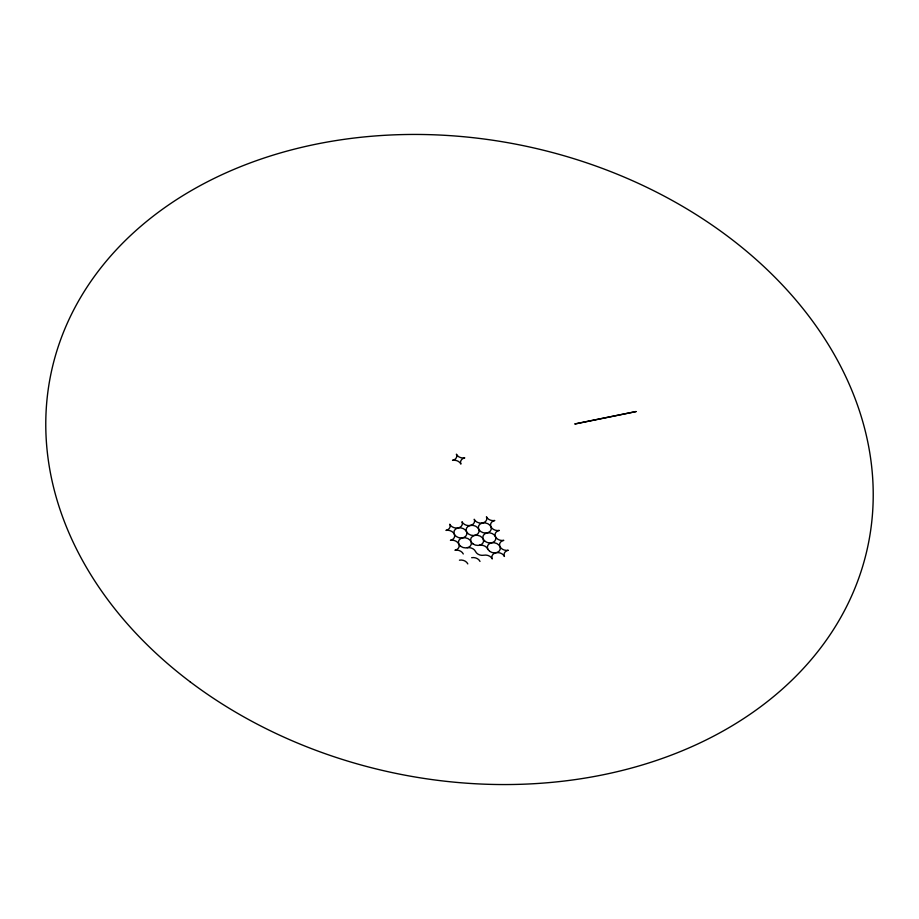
<?xml version="1.0" encoding="UTF-8"?>
<svg xmlns="http://www.w3.org/2000/svg" width="919" height="919" viewBox="0 0 919 919"><rect width="100%" height="100%" fill="white"/><g stroke="black" fill="none" stroke-linecap="round" stroke-linejoin="round"><path stroke-width="1.38" d="M479.362 545.3A6.571 5.043 12 0 1 487.725 549.022M467.151 547.77A6.571 5.043 12 0 1 475.514 551.492A6.571 5.043 12 0 0 483.865 555.214A6.571 5.043 12 0 1 492.228 558.936A6.571 5.043 12 0 1 496.076 552.744A6.571 5.043 12 0 1 504.439 556.466A6.571 5.043 12 0 1 508.287 550.263A6.571 5.043 12 0 1 499.936 546.541A6.571 5.043 12 0 1 503.784 540.349A6.571 5.043 12 0 1 495.433 536.616A6.571 5.043 12 0 1 499.281 530.424A6.571 5.043 12 0 1 490.93 526.702A6.571 5.043 12 0 1 494.778 520.499A6.571 5.043 12 0 1 486.427 516.777A6.571 5.043 12 0 1 482.567 522.98A6.571 5.043 12 0 0 480.66 531.492A6.571 5.043 12 0 0 491.24 529.344A6.571 5.043 12 0 0 482.567 522.98A6.571 5.043 12 0 1 474.215 519.258A6.571 5.043 12 0 1 470.356 525.45A6.571 5.043 12 0 0 468.449 533.962A6.571 5.043 12 0 0 479.017 531.825A6.571 5.043 12 0 0 470.356 525.45A6.571 5.043 12 0 1 462.004 521.728A6.571 5.043 12 0 1 458.144 527.931A6.571 5.043 12 0 0 456.238 536.443A6.571 5.043 12 0 0 466.806 534.295A6.571 5.043 12 0 0 458.144 527.931A6.571 5.043 12 0 1 449.793 524.209A6.571 5.043 12 0 1 445.933 530.401A6.571 5.043 12 0 1 454.285 534.123A6.571 5.043 12 0 1 450.436 540.326A6.571 5.043 12 0 1 458.788 544.048A6.571 5.043 12 0 1 454.939 550.251A6.571 5.043 12 0 1 463.291 553.973M471.654 557.695A6.571 5.043 12 0 1 480.005 561.417M459.443 560.176A6.571 5.043 12 0 1 467.794 563.898M636.051 411.563L574.995 423.946L636.051 411.563M489.666 551.331A6.571 5.043 12 0 0 500.246 549.194A6.571 5.043 12 0 0 491.573 542.819A6.571 5.043 12 0 0 489.666 551.331M485.163 541.406A6.571 5.043 12 0 0 495.743 539.269A6.571 5.043 12 0 0 487.07 532.894A6.571 5.043 12 0 0 485.163 541.406M472.952 543.887A6.571 5.043 12 0 0 483.52 541.739A6.571 5.043 12 0 0 474.859 535.375A6.571 5.043 12 0 0 472.952 543.887M460.741 546.368A6.571 5.043 12 0 0 471.309 544.22A6.571 5.043 12 0 0 462.648 537.845A6.571 5.043 12 0 0 460.741 546.368M452.562 460.362A6.571 5.043 12 0 0 456.41 454.17A6.571 5.043 12 0 0 464.773 457.892A6.571 5.043 12 0 0 460.913 464.084A6.571 5.043 12 0 0 452.562 460.362M190.061 681.76A417.444 320.249 12 0 0 866.112 553.778A417.444 320.249 12 0 0 322.328 142.95A417.444 320.249 12 0 0 190.061 681.76"/></g></svg>
